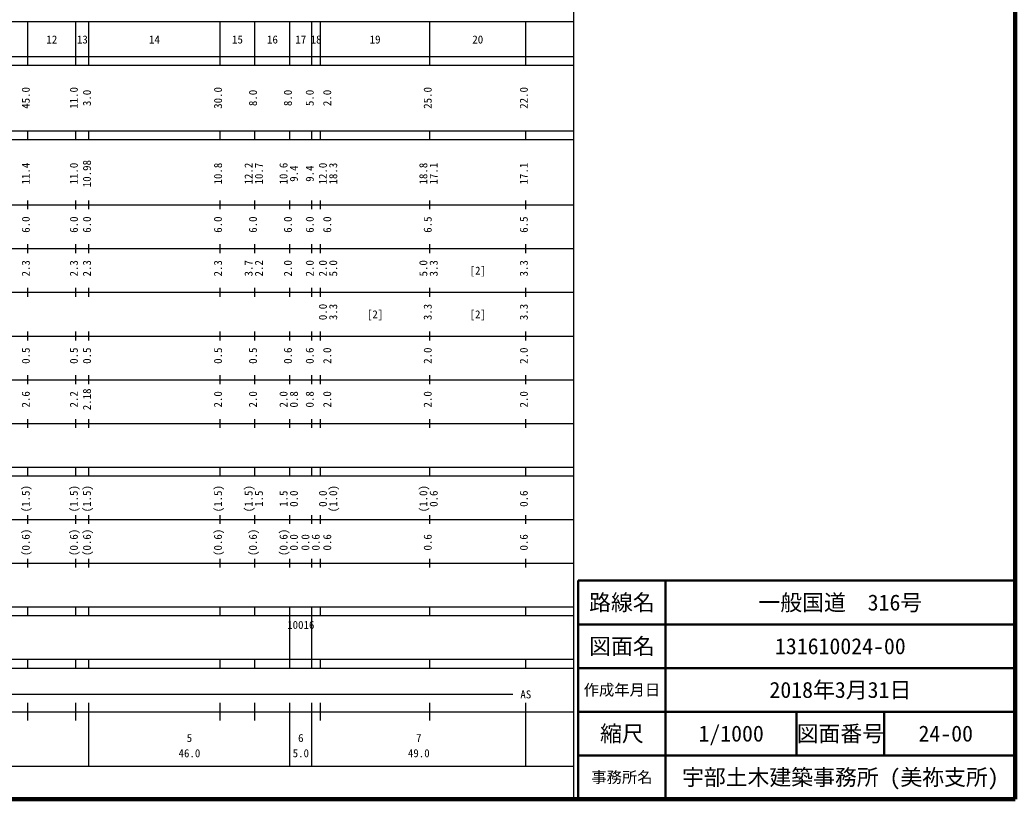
# Model space of a CAD drawing. Units: millimetres on the paper, enlarged 1000 times. Extents: x 40000 to 680000, y 20000 to 380000.
# Drawn here: x 452194 to 680000, y 20000 to 198357 of the extents above; entities that cross this region are included whole.
import ezdxf
from ezdxf.enums import TextEntityAlignment as Align

# ---------------------------------------------------------------- set-up
doc = ezdxf.new("R2010")
doc.units = ezdxf.units.MM
doc.header["$LTSCALE"] = 1000
for name, color, linetype, lineweight in [('S-TTL', 2, 'Continuous', 140), ('S-TTL-BAND', 7, 'Continuous', 25), ('S-TTL-FRAM', 2, 'Continuous', 50), ('S-TTL-LINE', 7, 'Continuous', 50)]:
    doc.layers.add(name, color=color, linetype=linetype, lineweight=lineweight)
doc.layers.add('S-TTL-TXT', color=7, linetype='Continuous')
doc.styles.add('ＭＳ ゴシック', font='')
doc.styles.get('ＭＳ ゴシック').set_extended_font_data('MS Gothic')

msp = doc.modelspace()

# ---------------------------------------------------------------- linework, layer by layer
at = {"layer": 'S-TTL'}
for p, q in [((680000, 20000), (680000, 380000)), ((40000, 20000), (680000, 20000))]:
    msp.add_line(p, q, dxfattribs=at)
at = {"layer": 'S-TTL-BAND'}
for p, q in [((579000, 20000), (579000, 370000)), ((68000, 198000), (579000, 198000)), ((454000, 188000), (454000, 198000)), ((465000, 188000), (465000, 198000)), ((468000, 188000), (468000, 198000)), ((498000, 188000), (498000, 198000)), ((506000, 188000), (506000, 198000)), ((514000, 188000), (514000, 198000)), ((519000, 188000), (519000, 198000)), ((521000, 188000), (521000, 198000)), ((546000, 188000), (546000, 198000)), ((568000, 188000), (568000, 198000)), ((40000, 190000), (579000, 190000)), ((40000, 188000), (579000, 188000)), ((40000, 173000), (579000, 173000)), ((40000, 171000), (579000, 171000)), ((454000, 171000), (454000, 173000)), ((465000, 171000), (465000, 173000)), ((468000, 171000), (468000, 173000)), ((498000, 171000), (498000, 173000)), ((506000, 171000), (506000, 173000)), ((514000, 171000), (514000, 173000)), ((519000, 171000), (519000, 173000)), ((521000, 171000), (521000, 173000)), ((546000, 171000), (546000, 173000)), ((568000, 171000), (568000, 173000)), ((40000, 156000), (579000, 156000)), ((454000, 155000), (454000, 157000)), ((465000, 155000), (465000, 157000)), ((468000, 155000), (468000, 157000)), ((498000, 155000), (498000, 157000)), ((506000, 155000), (506000, 157000)), ((514000, 155000), (514000, 157000)), ((519000, 155000), (519000, 157000)), ((521000, 155000), (521000, 157000)), ((546000, 155000), (546000, 157000)), ((568000, 155000), (568000, 157000)), ((46000, 146000), (579000, 146000)), ((454000, 145000), (454000, 147000)), ((465000, 145000), (465000, 147000)), ((468000, 145000), (468000, 147000)), ((498000, 145000), (498000, 147000)), ((506000, 145000), (506000, 147000)), ((514000, 145000), (514000, 147000)), ((519000, 145000), (519000, 147000)), ((521000, 145000), (521000, 147000)), ((546000, 145000), (546000, 147000)), ((568000, 145000), (568000, 147000)), ((454000, 135000), (454000, 137000)), ((465000, 135000), (465000, 137000)), ((468000, 135000), (468000, 137000)), ((498000, 135000), (498000, 137000)), ((506000, 135000), (506000, 137000)), ((514000, 135000), (514000, 137000)), ((519000, 135000), (519000, 137000)), ((521000, 135000), (521000, 137000)), ((546000, 135000), (546000, 137000)), ((568000, 135000), (568000, 137000)), ((52000, 136000), (579000, 136000)), ((46000, 126000), (579000, 126000)), ((454000, 125000), (454000, 127000)), ((465000, 125000), (465000, 127000)), ((468000, 125000), (468000, 127000)), ((498000, 125000), (498000, 127000)), ((506000, 125000), (506000, 127000)), ((514000, 125000), (514000, 127000)), ((519000, 125000), (519000, 127000)), ((521000, 125000), (521000, 127000)), ((546000, 125000), (546000, 127000)), ((568000, 125000), (568000, 127000)), ((454000, 115000), (454000, 117000)), ((465000, 115000), (465000, 117000)), ((468000, 115000), (468000, 117000)), ((498000, 115000), (498000, 117000)), ((506000, 115000), (506000, 117000)), ((514000, 115000), (514000, 117000)), ((519000, 115000), (519000, 117000)), ((521000, 115000), (521000, 117000)), ((546000, 115000), (546000, 117000)), ((568000, 115000), (568000, 117000)), ((52000, 116000), (579000, 116000)), ((46000, 106000), (579000, 106000)), ((454000, 105000), (454000, 107000)), ((465000, 105000), (465000, 107000)), ((468000, 105000), (468000, 107000)), ((498000, 105000), (498000, 107000)), ((506000, 105000), (506000, 107000)), ((514000, 105000), (514000, 107000)), ((519000, 105000), (519000, 107000)), ((521000, 105000), (521000, 107000)), ((546000, 105000), (546000, 107000)), ((568000, 105000), (568000, 107000)), ((40000, 96000), (579000, 96000)), ((454000, 94000), (454000, 96000)), ((465000, 94000), (465000, 96000)), ((468000, 94000), (468000, 96000)), ((498000, 94000), (498000, 96000)), ((506000, 94000), (506000, 96000)), ((514000, 94000), (514000, 96000)), ((519000, 94000), (519000, 96000)), ((521000, 94000), (521000, 96000)), ((546000, 94000), (546000, 96000)), ((568000, 94000), (568000, 96000)), ((40000, 94000), (579000, 94000)), ((454000, 83000), (454000, 85000)), ((465000, 83000), (465000, 85000)), ((468000, 83000), (468000, 85000)), ((498000, 83000), (498000, 85000)), ((506000, 83000), (506000, 85000)), ((514000, 83000), (514000, 85000)), ((519000, 83000), (519000, 85000)), ((521000, 83000), (521000, 85000)), ((546000, 83000), (546000, 85000)), ((568000, 83000), (568000, 85000)), ((49000, 84000), (579000, 84000)), ((40000, 74000), (579000, 74000)), ((454000, 73000), (454000, 75000)), ((465000, 73000), (465000, 75000)), ((468000, 73000), (468000, 75000)), ((498000, 73000), (498000, 75000)), ((506000, 73000), (506000, 75000)), ((514000, 73000), (514000, 75000)), ((519000, 73000), (519000, 75000)), ((521000, 73000), (521000, 75000)), ((546000, 73000), (546000, 75000)), ((568000, 73000), (568000, 75000)), ((40000, 64000), (579000, 64000)), ((454000, 62000), (454000, 64000)), ((465000, 62000), (465000, 64000)), ((468000, 62000), (468000, 64000)), ((498000, 62000), (498000, 64000)), ((506000, 62000), (506000, 64000)), ((514000, 62000), (514000, 64000)), ((519000, 62000), (519000, 64000)), ((521000, 62000), (521000, 64000)), ((546000, 62000), (546000, 64000)), ((568000, 62000), (568000, 64000)), ((40000, 62000), (579000, 62000)), ((514000, 52000), (514000, 62000)), ((519000, 52000), (519000, 62000)), ((40000, 52000), (579000, 52000)), ((454000, 50000), (454000, 52000)), ((465000, 50000), (465000, 52000)), ((468000, 50000), (468000, 52000)), ((498000, 50000), (498000, 52000)), ((506000, 50000), (506000, 52000)), ((514000, 50000), (514000, 52000)), ((519000, 50000), (519000, 52000)), ((521000, 50000), (521000, 52000)), ((546000, 50000), (546000, 52000)), ((568000, 50000), (568000, 52000)), ((40000, 50000), (579000, 50000)), ((71000, 44000), (565000, 44000)), ((454000, 38000), (454000, 42000)), ((465000, 38000), (465000, 42000)), ((468000, 27500), (468000, 42000)), ((498000, 38000), (498000, 42000)), ((506000, 38000), (506000, 42000)), ((514000, 27500), (514000, 42000)), ((519000, 27500), (519000, 42000)), ((521000, 38000), (521000, 42000)), ((546000, 38000), (546000, 42000)), ((568000, 27500), (568000, 42000)), ((40000, 40000), (579000, 40000)), ((68000, 27500), (579000, 27500))]:
    msp.add_line(p, q, dxfattribs=at)
at = {"layer": 'S-TTL-FRAM'}
for p, q in [((680000, 70000), (580000, 70000)), ((580000, 70000), (580000, 20000))]:
    msp.add_line(p, q, dxfattribs=at)
at = {"layer": 'S-TTL-LINE'}
for p, q in [((600000, 70000), (600000, 20000)), ((680000, 60000), (580000, 60000)), ((680000, 50000), (580000, 50000)), ((680000, 40000), (580000, 40000)), ((630000, 40000), (630000, 30000)), ((650000, 40000), (650000, 30000)), ((680000, 30000), (580000, 30000))]:
    msp.add_line(p, q, dxfattribs=at)

# ---------------------------------------------------------------- texts
at = {"layer": 'S-TTL-BAND', "style": 'ＭＳ ゴシック'}
for s, p in [('12', (459500, 192405)), ('13', (466500, 192405)), ('14', (483000, 192405)), ('15', (502000, 192405)), ('16', (510000, 192405)), ('17', (516500, 192405)), ('18', (520000, 192405)), ('19', (533500, 192405)), ('20', (557000, 192405)), ('[2]', (557000, 139500)), ('[2]', (533500, 129500)), ('[2]', (557000, 129500)), ('AS', (568000, 42500)), ('5', (491000, 32523)), ('6', (516500, 32523)), ('7', (543500, 32523)), ('46.0', (491000, 29033)), ('5.0', (516500, 29033)), ('49.0', (543500, 29033))]:
    msp.add_text(s, height=1833, dxfattribs=at).set_placement(p, align=Align.BOTTOM_CENTER)
for s, p in [('45.0', (455000, 180500)), ('11.0', (466000, 180500)), ('30.0', (499000, 180500)), ('25.0', (547000, 180500)), ('22.0', (569000, 180500)), ('3.0', (469000, 180500)), ('8.0', (507000, 180500)), ('8.0', (515000, 180500)), ('5.0', (520000, 180500)), ('2.0', (524000, 180500)), ('11.4', (455000, 163174)), ('11.0', (466000, 163174)), ('10.98', (469000, 163174)), ('10.8', (499000, 163174)), ('12.2', (506000, 163174)), ('10.7', (508370, 163174)), ('10.6', (514000, 163174)), ('9.4', (516370, 163174)), ('9.4', (520000, 163174)), ('12.0', (523000, 163174)), ('18.3', (525370, 163174)), ('18.8', (546000, 163174)), ('17.1', (548370, 163174)), ('17.1', (569000, 163174)), ('6.0', (455000, 151500)), ('6.0', (466000, 151500)), ('6.0', (469000, 151500)), ('6.0', (499000, 151500)), ('6.0', (507000, 151500)), ('6.0', (515000, 151500)), ('6.0', (520000, 151500)), ('6.0', (524000, 151500)), ('6.5', (547000, 151500)), ('6.5', (569000, 151500)), ('2.3', (455000, 141500)), ('2.3', (466000, 141500)), ('2.3', (469000, 141500)), ('2.3', (499000, 141500)), ('3.7', (506000, 141500)), ('2.2', (508370, 141500)), ('2.0', (515000, 141500)), ('2.0', (520000, 141500)), ('2.0', (523000, 141500)), ('5.0', (525370, 141500)), ('5.0', (546000, 141500)), ('3.3', (548370, 141500)), ('3.3', (569000, 141500)), ('0.0', (523000, 131500)), ('3.3', (525370, 131500)), ('3.3', (547000, 131500)), ('3.3', (569000, 131500)), ('0.5', (455000, 121500)), ('0.5', (466000, 121500)), ('0.5', (469000, 121500)), ('0.5', (499000, 121500)), ('0.5', (507000, 121500)), ('0.6', (515000, 121500)), ('0.6', (520000, 121500)), ('2.0', (524000, 121500)), ('2.0', (547000, 121500)), ('2.0', (569000, 121500)), ('2.6', (455000, 111500)), ('2.2', (466000, 111500)), ('2.18', (469000, 111500)), ('2.0', (499000, 111500)), ('2.0', (507000, 111500)), ('2.0', (514000, 111500)), ('0.8', (516370, 111500)), ('0.8', (520000, 111500)), ('2.0', (524000, 111500)), ('2.0', (547000, 111500)), ('2.0', (569000, 111500)), ('(1.5)', (455000, 88764)), ('(1.5)', (466000, 88764)), ('(1.5)', (469000, 88764)), ('(1.5)', (499000, 88764)), ('(1.5)', (506000, 88764)), ('(1.0)', (525370, 88764)), ('(1.0)', (546000, 88764)), ('1.5', (508370, 88764)), ('1.5', (514000, 88764)), ('0.0', (516370, 88764)), ('0.0', (523000, 88764)), ('0.6', (548370, 88764)), ('0.6', (569000, 88764)), ('(0.6)', (455000, 78764)), ('(0.6)', (466000, 78764)), ('(0.6)', (469000, 78764)), ('(0.6)', (499000, 78764)), ('(0.6)', (507000, 78764)), ('(0.6)', (514000, 78764)), ('0.0', (516370, 78764)), ('0.0', (519000, 78764)), ('0.6', (521370, 78764)), ('0.6', (524000, 78764)), ('0.6', (547000, 78764)), ('0.6', (569000, 78764))]:
    msp.add_text(s, height=1833, rotation=90, dxfattribs=at).set_placement(p, align=Align.BOTTOM_CENTER)
msp.add_text('10016', height=1833, dxfattribs=at).set_placement((513375, 58405), align=Align.BOTTOM_LEFT)
at = {"layer": 'S-TTL-TXT', "style": 'ＭＳ ゴシック'}
for s, height, p in [('路線名', 3666, (590000, 65000)), ('路線名', 3666, (590000, 65000)), ('一般国道\u3000316号', 3666, (640000, 65000)), ('図面名', 3666, (590000, 55000)), ('図面名', 3666, (590000, 55000)), ('131610024-00', 3666, (640000, 55000)), ('作成年月日', 2566, (590000, 45000)), ('作成年月日', 2566, (590000, 45000)), ('2018年3月31日', 3666, (640000, 45000)), ('縮尺', 3666, (590000, 35000)), ('縮尺', 3666, (590000, 35000)), ('1/1000', 3666, (615000, 35000)), ('図面番号', 3666, (640000, 35000)), ('図面番号', 3666, (640000, 35000)), ('24-00', 3666, (664125, 35000)), ('宇部土木建築事務所 (美祢支所)', 3666, (640000, 25000)), ('事務所名', 2566, (590000, 25000)), ('事務所名', 2566, (590000, 25000))]:
    msp.add_text(s, height=height, dxfattribs=at).set_placement(p, align=Align.MIDDLE_CENTER)

doc.saveas('drawing.dxf')
